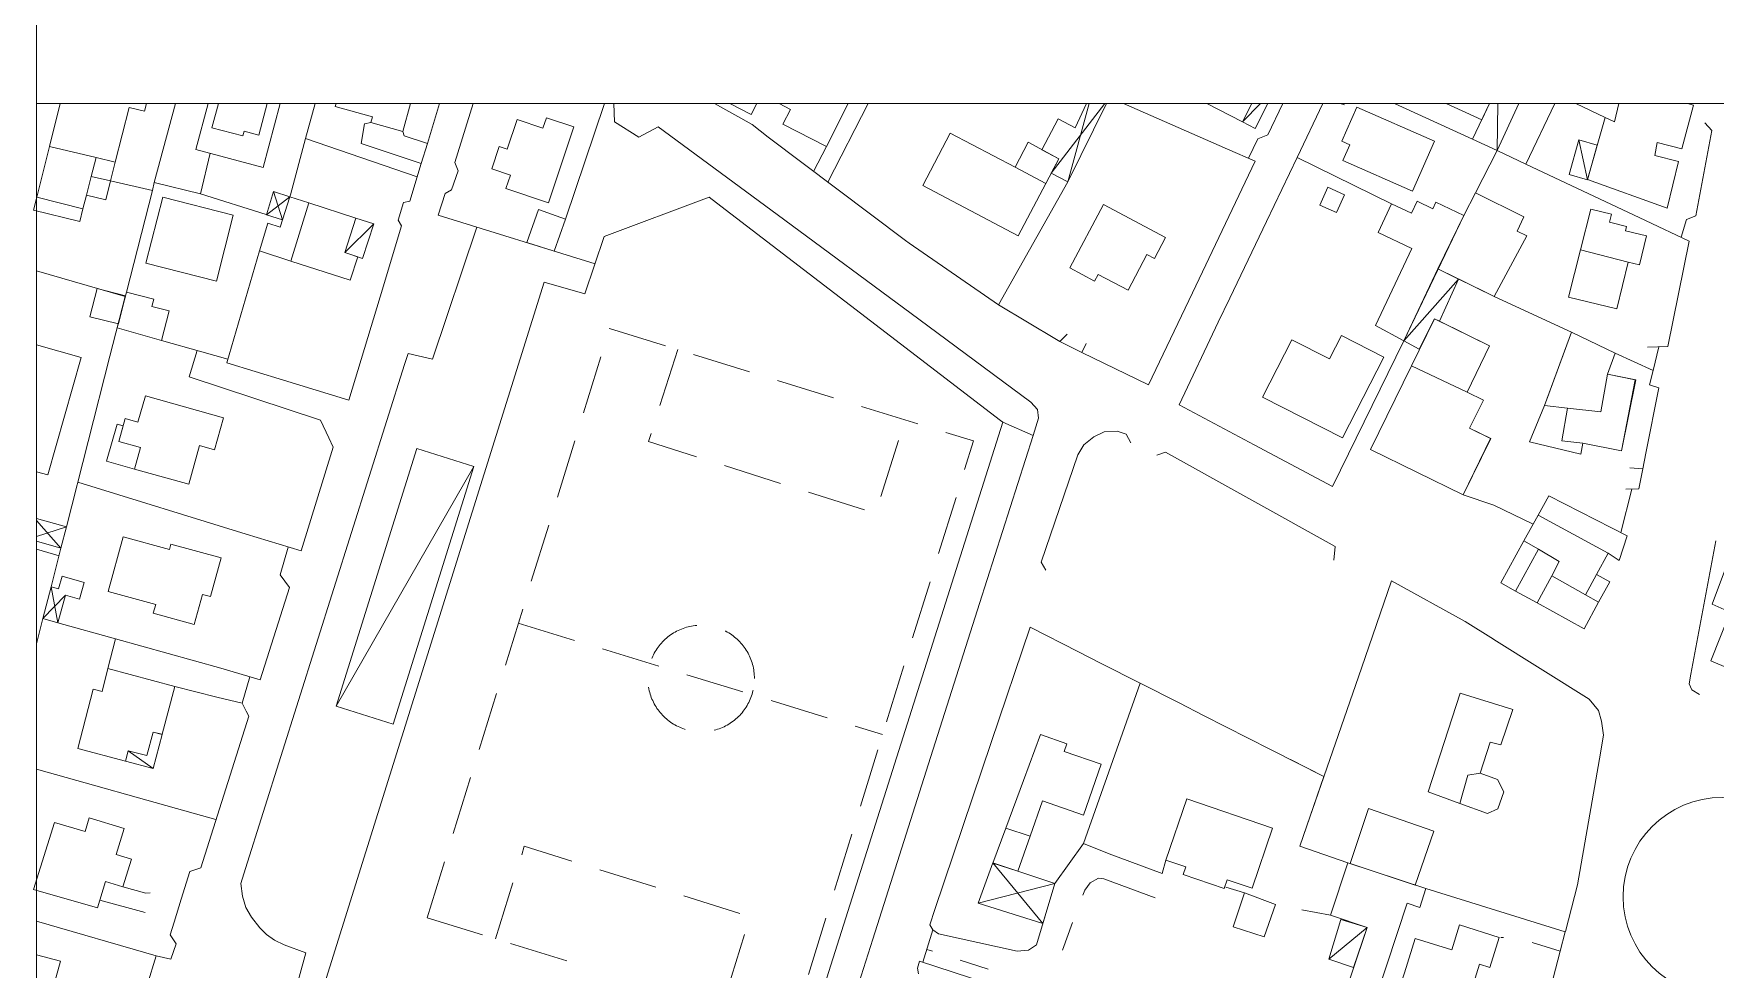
# Model space of a CAD drawing. Header units: millimetres. Extents: x 4297 to 8427, y -1478 to 1634.
# Drawn here: x 6883.4 to 7169.8, y 1024.8 to 1184.2 of the extents above; entities that cross this region are included whole.
import ezdxf

# ---------------------------------------------------------------- set-up
doc = ezdxf.new("R2010")
doc.units = ezdxf.units.MM
doc.header["$LTSCALE"] = 0.1
doc.layers.add('1_BASE', color=7, linetype='Continuous', lineweight=9)
doc.layers.add('1_CARTIGLIO', color=7, linetype='Continuous', lineweight=9)

msp = doc.modelspace()

# ---------------------------------------------------------------- linework, layer by layer
at = {"layer": '1_BASE'}
msp.add_circle((7170.95, 1037.2), 16.9, dxfattribs=at)
at = {"layer": '1_CARTIGLIO'}
for p, q in [((6883.88, 1623.55), (6883.88, 455.55)), ((6883.88, 1172.25), (7739.84, 1172.25)), ((6903.91, 1158.83, 210.89), (6907.56, 1172.25, 138.94)), ((6931.3, 1172.25), (6929.69, 1166.29)), ((6950.43, 1165.49), (6952.48, 1172.25)), ((6958.21, 1172.25), (6955.13, 1162.23)), ((6973.97, 1152.56), (6980.59, 1172.25)), ((6982.32, 1169.13), (6982.21, 1172.25)), ((6999.35, 1172.28), (7005.76, 1168.71)), ((7025.47, 1172.25), (7018.64, 1158.87)), ((7086.72, 1164.52), (7068.96, 1172.25)), ((7093.58, 1166.96), (7096.09, 1172.25)), ((7102.95, 1172.25), (7098.57, 1163.09)), ((7105.9, 1172.25), (7106.62, 1172.03)), ((7115.14, 1172.25), (7128.44, 1166.22)), ((6939.7, 1168.83, 211.35), (6939.18, 1165.49, 211.35)), ((6940.81, 1169.04, 211.37), (6939.7, 1168.83, 211.37)), ((7169.17, 1167.67), (7167.99, 1168.99)), ((6929.69, 1166.29), (6927.1, 1156.73)), ((6948.7, 1159.76), (6929.69, 1166.29)), ((6946.5, 1166.78, 211.25), (6946.24, 1167.51, 211.25)), ((6950.43, 1165.49, 211.25), (6946.5, 1166.78, 211.25)), ((6989.76, 1168.31), (6986.46, 1166.52)), ((7009.99, 1153.35), (6989.76, 1168.31)), ((7008.49, 1166.52), (7031.83, 1148.94)), ((7091.84, 1166.27), (7093.58, 1166.96)), ((7166.43, 1153.14), (7169.17, 1167.67)), ((6911.81, 1156.88, 210.95), (6913.45, 1163.79, 210.95)), ((6939.18, 1165.49, 211.29), (6949.4, 1162.08, 211.29)), ((7018.38, 1164.97), (7016.21, 1160.7)), ((7091.42, 1162.48), (7086.72, 1164.52)), ((7098.57, 1163.09), (7093.35, 1152.19)), ((7114.63, 1155.18), (7098.57, 1163.09)), ((7132.63, 1164.25), (7128.93, 1157.04)), ((6947.45, 1155.63), (6949.4, 1162.08)), ((6955.13, 1162.23), (6955.66, 1160.81)), ((7080.71, 1140.03), (7091.42, 1162.48)), ((7157.85, 1152.36), (7137.52, 1161.95)), ((6896.48, 1159.11, 210.97), (6903.63, 1157.48, 210.97)), ((6899.2, 1140.15), (6903.63, 1157.48)), ((6903.63, 1157.48, 210.89), (6903.91, 1158.83, 210.89)), ((6903.91, 1158.83, 210.94), (6911.81, 1156.88, 210.94)), ((6954.56, 1157.55), (6953.46, 1156.94)), ((7047.71, 1137.99), (7059.51, 1158.95)), ((6911.81, 1156.88), (6922.96, 1153.35)), ((6927.1, 1156.73), (6927.01, 1156.4)), ((6946.35, 1155.44), (6947.45, 1155.63)), ((6953.46, 1156.94), (6952.29, 1153.23)), ((6998.41, 1156.32), (6980.55, 1149.65)), ((7000.39, 1154.8), (6998.41, 1156.32)), ((7024.21, 1136.55), (7000.39, 1154.8)), ((6942.37, 1139.36), (6946.04, 1151.45)), ((6946.04, 1151.45), (6945.48, 1152.4)), ((6952.29, 1153.23), (6978.98, 1144.99)), ((7034.12, 1135.52), (7009.99, 1153.35)), ((7093.35, 1152.19), (7087.1, 1139.14)), ((7165.3, 1148.85), (7157.85, 1152.36)), ((7164.88, 1152.53), (7166.43, 1153.14)), ((6958.88, 1151.2), (6951.31, 1128.71)), ((6980.55, 1149.65), (6977.24, 1139.85)), ((7031.83, 1148.94), (7032.47, 1148.49)), ((7032.47, 1148.49), (7047.71, 1137.99)), ((7161.67, 1130.92), (7165.3, 1148.85)), ((6921.85, 1147.18), (6916.27, 1128.09)), ((6898.99, 1139.39), (6883.88, 1143.76)), ((6970.3, 1141.83), (6931.56, 1017.99)), ((6977.24, 1139.85), (6970.3, 1141.83)), ((7073.24, 1124.35), (7080.71, 1140.03)), ((7126.05, 1142.37), (7122.78, 1135.18)), ((7132.12, 1139.39), (7126.13, 1142.33)), ((6896.38, 1129.23), (6898.99, 1139.39)), ((6937.03, 1121.74), (6942.37, 1139.36)), ((7047.71, 1137.99), (7057.56, 1132.07)), ((7132.12, 1139.39), (7145.3, 1133.36)), ((7048.02, 1118.31), (7024.21, 1136.55)), ((7053.2, 1121.42), (7034.12, 1135.52)), ((7085.13, 1135.01), (7078.46, 1120.97)), ((7122.78, 1135.18), (7131.32, 1131.02)), ((6905.17, 1131.93), (6912.01, 1129.98)), ((6981.44, 1133.92), (6981.46, 1133.97)), ((6981.46, 1133.97), (6990.96, 1131.03)), ((7057.56, 1132.07), (7058.13, 1131.72)), ((7058.13, 1131.72), (7059.38, 1132.99)), ((7062.64, 1131.39), (7061.88, 1129.87)), ((7116.74, 1131.85), (7104.55, 1107.04)), ((7140.66, 1120.83), (7145.3, 1133.36)), ((6888.95, 1100.17), (6896.38, 1129.23)), ((6947.14, 1129.71), (6946.54, 1127.81)), ((6951.31, 1128.71), (6947.14, 1129.71)), ((6977, 1119.58), (6979.96, 1129.14)), ((6993.06, 1130.38), (6990.03, 1120.85)), ((6995.74, 1129.55), (7005.28, 1126.6)), ((7061.88, 1129.87), (7073.24, 1124.35)), ((7131.32, 1131.02), (7127.49, 1123.14)), ((7152.7, 1129.75), (7151.38, 1126.2)), ((7159.17, 1126.8), (7152.7, 1129.75)), ((7159.17, 1126.8), (7152.71, 1129.75)), ((7158.21, 1130.76), (7161.67, 1130.92)), ((6932.24, 1118.35), (6909.86, 1125.71)), ((6916.27, 1128.09), (6925.94, 1125.14)), ((6946.54, 1127.81), (6919.48, 1041.98)), ((7151.38, 1126.2), (7156.25, 1125.21)), ((7158.56, 1124.35), (7159.17, 1126.8)), ((6925.94, 1125.14), (6937.03, 1121.74)), ((7010.06, 1125.12), (7019.62, 1122.16)), ((7127.49, 1123.14), (7130.28, 1121.78)), ((7156.25, 1125.21), (7153.79, 1113.15)), ((7157.96, 1112.73), (7160.17, 1123.88)), ((7157.96, 1112.73), (7160.17, 1123.88)), ((7160.17, 1123.88), (7158.56, 1124.35)), ((7160.17, 1123.88), (7158.56, 1124.35)), ((7024.39, 1120.69), (7033.95, 1117.73)), ((7054.31, 1120.17), (7053.2, 1121.42)), ((7054.52, 1118.71), (7054.31, 1120.17)), ((7078.46, 1120.97), (7091.22, 1114.16)), ((7130.28, 1121.78), (7127.92, 1116.97)), ((7138.14, 1114.68), (7140.66, 1120.83)), ((6933.64, 1115.32), (6932.24, 1118.35)), ((7014.69, 1011.46), (7048.44, 1117.99)), ((7048.44, 1117.99), (7048.02, 1118.31)), ((7053.57, 1115.73), (7054.52, 1118.71)), ((7127.92, 1116.97), (7131.52, 1115.2)), ((6934.38, 1113.74), (6933.64, 1115.32)), ((6972.57, 1105.26), (6975.53, 1114.81)), ((6988.53, 1116.08), (6988.09, 1114.72)), ((6988.09, 1114.72), (6996.25, 1112.12)), ((7027.65, 1105.33), (7030.67, 1114.86)), ((7038.72, 1116.25), (7043.43, 1114.8)), ((7043.43, 1114.8), (7041.93, 1109.95)), ((7044.48, 1087.14), (7053.57, 1115.73)), ((7091.22, 1114.16), (7104.55, 1107.04)), ((7131.52, 1115.2), (7126.8, 1105.61)), ((7146.86, 1112.53), (7138.14, 1114.68)), ((7147.23, 1114.43), (7146.86, 1112.53)), ((7153.79, 1113.15), (7147.23, 1114.43)), ((6928.91, 1096.08), (6934.38, 1113.74)), ((7157.43, 1110.04), (7157.96, 1112.73)), ((7001.02, 1110.61), (7010.55, 1107.58)), ((7157.43, 1110.04), (7155.23, 1110.23)), ((7156.76, 1106.66), (7157.43, 1110.04)), ((7156.76, 1106.66), (7157.43, 1110.04)), ((6890.89, 1107.78), (6919.56, 1098.96)), ((7015.31, 1106.07), (7024.85, 1103.05)), ((7126.8, 1105.61), (7132.05, 1103.85)), ((7153.65, 1099.24), (7155.55, 1106.61)), ((7154.51, 1106.57), (7156.76, 1106.66)), ((7040.46, 1105.17), (7037.5, 1095.62)), ((7132.05, 1103.85), (7138.75, 1100.62)), ((7132.05, 1103.85), (7138.75, 1100.62)), ((7139.62, 1102.19), (7141.44, 1105.48)), ((7141.44, 1105.48), (7154.78, 1098.67)), ((6968.13, 1090.93), (6971.1, 1100.48)), ((7138.75, 1100.62), (7139.62, 1102.19)), ((6919.56, 1098.96), (6928.91, 1096.08)), ((7137.18, 1097.77), (7133.24, 1090.63)), ((7153.41, 1094.43), (7154.78, 1098.67)), ((7169.84, 1097.82), (7165.6, 1075.07)), ((6887.7, 1095.26), (6883.88, 1096.4)), ((6886.34, 1089.96), (6888.03, 1096.56)), ((7151.53, 1095.67), (7153.41, 1094.43)), ((6926.93, 1089.86), (6925.35, 1091.99)), ((6921.96, 1074.11), (6926.93, 1089.86)), ((7036.03, 1090.84), (7033.07, 1081.29)), ((7114.62, 1090.96), (7109.49, 1076.12)), ((7127.14, 1084.05), (7114.62, 1090.96)), ((6963.71, 1076.6), (6966.66, 1086.15)), ((7035.38, 1058.55), (7044.48, 1087.14)), ((6883.88, 1080.24), (6884.96, 1084.55)), ((6897.33, 1081.12), (6887.47, 1083.85)), ((6965.92, 1083.77), (6975.49, 1080.85)), ((6993.42, 1082.66), (6993.14, 1082.54)), ((6993.7, 1082.78), (6993.42, 1082.66)), ((6993.97, 1082.89), (6993.7, 1082.78)), ((6994.26, 1082.98), (6993.97, 1082.89)), ((6994.54, 1083.07), (6994.26, 1082.98)), ((6994.84, 1083.15), (6994.54, 1083.07)), ((6995.13, 1083.22), (6994.84, 1083.15)), ((6995.42, 1083.28), (6995.13, 1083.22)), ((6995.71, 1083.33), (6995.42, 1083.28)), ((6996.01, 1083.37), (6995.71, 1083.33)), ((6996.31, 1083.39), (6996.01, 1083.37)), ((7053.06, 1083.1), (7046.44, 1063.45)), ((7061.32, 1078.9), (7053.06, 1083.1)), ((6897.33, 1081.12, 210.63), (6896.04, 1076.04, 210.63)), ((6915.23, 1076.14, 210.63), (6897.33, 1081.12, 210.63)), ((6989.9, 1079.93), (6989.72, 1079.69)), ((6990.09, 1080.16), (6989.9, 1079.93)), ((6990.28, 1080.39), (6990.09, 1080.16)), ((6990.49, 1080.61), (6990.28, 1080.39)), ((6990.7, 1080.83), (6990.49, 1080.61)), ((6990.92, 1081.03), (6990.7, 1080.83)), ((6991.14, 1081.23), (6990.92, 1081.03)), ((6991.37, 1081.43), (6991.14, 1081.23)), ((6991.6, 1081.61), (6991.37, 1081.43)), ((6991.85, 1081.78), (6991.6, 1081.61)), ((6992.1, 1081.95), (6991.85, 1081.78)), ((6992.35, 1082.11), (6992.1, 1081.95)), ((6992.61, 1082.26), (6992.35, 1082.11)), ((6992.88, 1082.4), (6992.61, 1082.26)), ((6993.14, 1082.54), (6992.88, 1082.4)), ((7001.24, 1082.4), (7001.16, 1082.44)), ((7001.51, 1082.26), (7001.24, 1082.4)), ((7001.77, 1082.11), (7001.51, 1082.26)), ((7002.03, 1081.94), (7001.77, 1082.11)), ((7002.27, 1081.78), (7002.03, 1081.94)), ((7002.51, 1081.6), (7002.27, 1081.78)), ((7002.75, 1081.42), (7002.51, 1081.6)), ((7002.98, 1081.23), (7002.75, 1081.42)), ((7003.21, 1081.03), (7002.98, 1081.23)), ((7003.42, 1080.82), (7003.21, 1081.03)), ((7003.63, 1080.61), (7003.42, 1080.82)), ((7003.84, 1080.39), (7003.63, 1080.61)), ((7004.03, 1080.15), (7003.84, 1080.39)), ((7004.22, 1079.93), (7004.03, 1080.15)), ((7004.4, 1079.68), (7004.22, 1079.93)), ((7132.07, 1081), (7132.02, 1081.04)), ((7148.27, 1070.83), (7132.07, 1081)), ((6980.27, 1079.38), (6989.83, 1076.46)), ((6988.69, 1077.87), (6988.65, 1077.77)), ((6988.81, 1078.14), (6988.69, 1077.87)), ((6988.94, 1078.4), (6988.81, 1078.14)), ((6989.08, 1078.68), (6988.94, 1078.4)), ((6989.23, 1078.94), (6989.08, 1078.68)), ((6989.38, 1079.19), (6989.23, 1078.94)), ((6989.55, 1079.44), (6989.38, 1079.19)), ((6989.72, 1079.69), (6989.55, 1079.44)), ((7004.57, 1079.44), (7004.4, 1079.68)), ((7004.74, 1079.19), (7004.57, 1079.44)), ((7004.89, 1078.93), (7004.74, 1079.19)), ((7005.04, 1078.67), (7004.89, 1078.93)), ((7005.17, 1078.4), (7005.04, 1078.67)), ((7005.31, 1078.13), (7005.17, 1078.4)), ((7005.42, 1077.86), (7005.31, 1078.13)), ((7005.54, 1077.58), (7005.42, 1077.86)), ((7005.64, 1077.3), (7005.54, 1077.58)), ((7005.74, 1077.01), (7005.64, 1077.3)), ((7005.81, 1076.72), (7005.74, 1077.01)), ((7078.44, 1070.19), (7065.18, 1076.93)), ((6915.23, 1076.14), (6921.96, 1074.11)), ((6994.61, 1074.99), (7004.17, 1072.07)), ((7005.89, 1076.43), (7005.81, 1076.72)), ((7005.96, 1076.14), (7005.89, 1076.43)), ((7006.01, 1075.84), (7005.96, 1076.14)), ((7006.05, 1075.55), (7006.01, 1075.84)), ((7006.09, 1075.24), (7006.05, 1075.55)), ((7006.11, 1074.95), (7006.09, 1075.24)), ((7006.13, 1074.65), (7006.11, 1074.95)), ((7006.13, 1074.35), (7006.13, 1074.65)), ((7031.59, 1076.51), (7028.63, 1066.96)), ((7109.49, 1076.12), (7099.71, 1047.76)), ((7165.6, 1075.07), (7165.3, 1073.44)), ((6907.42, 1073, 210.63), (6914.59, 1071.17, 210.63)), ((6914.59, 1071.17), (6918.87, 1070.13)), ((6959.27, 1062.27), (6962.23, 1071.82)), ((6988.1, 1072.87), (6988.1, 1072.87)), ((6988.1, 1072.87), (6988.16, 1072.57)), ((6988.16, 1072.57), (6988.22, 1072.28)), ((6988.22, 1072.28), (6988.29, 1071.99)), ((6988.29, 1071.99), (6988.38, 1071.7)), ((6988.38, 1071.7), (6988.47, 1071.41)), ((6988.47, 1071.41), (6988.57, 1071.13)), ((6988.57, 1071.13), (6988.68, 1070.86)), ((7005.53, 1071.11), (7005.63, 1071.39)), ((7005.63, 1071.39), (7005.73, 1071.67)), ((7005.73, 1071.67), (7005.81, 1071.96)), ((7005.81, 1071.96), (7005.88, 1072.25)), ((7005.88, 1072.25), (7005.91, 1072.35)), ((7165.3, 1073.44), (7165.75, 1072.4)), ((7165.75, 1072.4), (7167.06, 1071.65)), ((6919.56, 1068.78), (6918.87, 1070.13)), ((6928.5, 1070.58), (6919.48, 1041.98)), ((6920, 1067.94), (6919.56, 1068.78)), ((6988.68, 1070.86), (6988.81, 1070.58)), ((6988.81, 1070.58), (6988.93, 1070.31)), ((6988.93, 1070.31), (6989.07, 1070.04)), ((6989.07, 1070.04), (6989.22, 1069.78)), ((6989.22, 1069.78), (6989.37, 1069.52)), ((6989.37, 1069.52), (6989.53, 1069.27)), ((6989.53, 1069.27), (6989.71, 1069.03)), ((6989.71, 1069.03), (6989.88, 1068.78)), ((6989.88, 1068.78), (6990.08, 1068.55)), ((6990.08, 1068.55), (6990.28, 1068.32)), ((6990.28, 1068.32), (6990.47, 1068.11)), ((7003.62, 1068.08), (7003.82, 1068.3)), ((7003.82, 1068.3), (7004.02, 1068.53)), ((7004.02, 1068.53), (7004.21, 1068.77)), ((7004.21, 1068.77), (7004.38, 1069)), ((7004.38, 1069), (7004.56, 1069.24)), ((7004.56, 1069.24), (7004.73, 1069.49)), ((7004.73, 1069.49), (7004.88, 1069.76)), ((7004.88, 1069.76), (7005.03, 1070.02)), ((7005.03, 1070.02), (7005.17, 1070.28)), ((7005.17, 1070.28), (7005.3, 1070.55)), ((7005.3, 1070.55), (7005.42, 1070.83)), ((7005.42, 1070.83), (7005.53, 1071.11)), ((7008.96, 1070.6), (7018.52, 1067.68)), ((7149.88, 1068.88), (7148.27, 1070.83)), ((7150.36, 1067.06), (7149.88, 1068.88)), ((6911.83, 1042.12), (6920, 1067.94)), ((6990.47, 1068.11), (6990.68, 1067.89)), ((6990.68, 1067.89), (6990.9, 1067.68)), ((6990.9, 1067.68), (6991.13, 1067.48)), ((6991.13, 1067.48), (6991.35, 1067.29)), ((6991.35, 1067.29), (6991.6, 1067.11)), ((6991.6, 1067.11), (6991.84, 1066.93)), ((6991.84, 1066.93), (6992.08, 1066.76)), ((6992.08, 1066.76), (6992.34, 1066.6)), ((6992.34, 1066.6), (6992.6, 1066.45)), ((6992.6, 1066.45), (6992.86, 1066.3)), ((6992.86, 1066.3), (6993.13, 1066.17)), ((6993.13, 1066.17), (6993.4, 1066.05)), ((6993.4, 1066.05), (6993.67, 1065.93)), ((6993.67, 1065.93), (6993.96, 1065.82)), ((6993.96, 1065.82), (6994.24, 1065.73)), ((6994.24, 1065.73), (6994.34, 1065.69)), ((6999.27, 1065.55), (6999.56, 1065.63)), ((6999.56, 1065.63), (6999.85, 1065.71)), ((6999.85, 1065.71), (7000.13, 1065.81)), ((7000.13, 1065.81), (7000.41, 1065.92)), ((7000.41, 1065.92), (7000.69, 1066.03)), ((7000.69, 1066.03), (7000.96, 1066.15)), ((7000.96, 1066.15), (7001.23, 1066.29)), ((7001.23, 1066.29), (7001.49, 1066.43)), ((7001.49, 1066.43), (7001.75, 1066.58)), ((7001.75, 1066.58), (7002.01, 1066.74)), ((7002.01, 1066.74), (7002.25, 1066.91)), ((7002.25, 1066.91), (7002.5, 1067.08)), ((7002.5, 1067.08), (7002.74, 1067.27)), ((7002.74, 1067.27), (7002.96, 1067.46)), ((7002.96, 1067.46), (7003.19, 1067.66)), ((7003.19, 1067.66), (7003.41, 1067.87)), ((7003.41, 1067.87), (7003.62, 1068.08)), ((7023.3, 1066.21), (7027.96, 1064.79)), ((7094.02, 1062.27), (7082.6, 1068.08)), ((7150.71, 1064.69), (7150.36, 1067.06)), ((7046.44, 1063.45), (7036.86, 1035.02)), ((7150.02, 1060.68), (7150.71, 1064.69)), ((7027.16, 1062.18), (7024.21, 1052.63)), ((7103.1, 1057.65), (7097.42, 1060.54)), ((7146.31, 1039.21), (7150.02, 1060.68)), ((6883.88, 1058.94), (6910.95, 1051.33)), ((6954.84, 1047.94), (6957.79, 1057.49)), ((7026.29, 1029.96), (7035.38, 1058.55)), ((7103.12, 1057.64), (7099.03, 1045.8)), ((6910.95, 1051.33), (6914.43, 1050.35)), ((6966.49, 1044.34), (6966.94, 1045.8)), ((6966.94, 1045.8), (6975.03, 1043.27)), ((7022.73, 1047.85), (7019.78, 1038.3)), ((7066.56, 1044.49), (7062.16, 1046.23)), ((7099.03, 1045.8), (7107.21, 1042.98)), ((6950.4, 1033.61), (6953.35, 1043.16)), ((7075.54, 1041.12, 210.69), (7066.56, 1044.49, 210.69)), ((7076.17, 1043.4, 210.7), (7075.54, 1041.12, 210.7)), ((6909.97, 1041.48), (6911.83, 1042.12)), ((6919.48, 1041.98), (6918.68, 1039.45)), ((6979.8, 1041.78), (6989.35, 1038.81)), ((7064.75, 1040.36), (7063.28, 1039.54)), ((7065.63, 1040.26), (7064.75, 1040.36)), ((6902.46, 1037.79, 210.2), (6898.55, 1038.86, 210.2)), ((6903.25, 1037.87, 210.2), (6902.46, 1037.79, 210.2)), ((6918.68, 1039.45), (6918.97, 1037.26)), ((6918.97, 1037.26), (6919.49, 1035.37)), ((6962.02, 1030.02), (6964.99, 1039.57)), ((6994.12, 1037.32), (7003.67, 1034.34)), ((7054.17, 1028.99), (7057.31, 1039.42)), ((7062.37, 1038.33), (7062.05, 1037.48)), ((7063.28, 1039.54), (7062.37, 1038.33)), ((7089.58, 1037.88, 210.7), (7086.42, 1038.83, 210.7)), ((7120.49, 1038.57), (7144.22, 1031.21)), ((7144.24, 1031.26), (7146.31, 1039.21)), ((6894.63, 1036.61, 210.07), (6902.39, 1034.49, 210.07)), ((6907.29, 1032.84), (6908.5, 1036.76)), ((6919.49, 1035.37), (6920.46, 1033.71)), ((7036.86, 1035.02), (7035.99, 1032.43)), ((7104.24, 1034.03), (7099.33, 1034.98)), ((6883.88, 1033.02), (6904.26, 1027.1)), ((6906.62, 1030.68), (6907.29, 1032.84)), ((6920.46, 1033.71), (6921.88, 1031.92)), ((6921.88, 1031.92), (6923.03, 1030.73)), ((6959.83, 1030.69), (6950.4, 1033.61)), ((7018.3, 1033.52), (7015.34, 1023.97)), ((7035.99, 1032.43), (7036.5, 1031.54)), ((7036.5, 1031.54), (7037.46, 1030.88)), ((7060.31, 1032.79), (7058.58, 1028.1)), ((6907.64, 1029.15), (6906.62, 1030.68)), ((6906.76, 1026.56), (6907.64, 1029.15)), ((6923.03, 1030.73), (6924.38, 1029.81)), ((6924.38, 1029.81), (6926.03, 1028.99)), ((6926.03, 1028.99), (6929.73, 1027.66)), ((6974.16, 1026.26), (6964.6, 1029.21)), ((7004.44, 1030.76), (7001.46, 1021.21)), ((7021.61, 1015.25), (7026.29, 1029.96)), ((7036.43, 1027.92), (7035.47, 1028.23)), ((7037.46, 1030.88), (7050.86, 1027.93)), ((7052.8, 1028.1), (7054.17, 1028.99)), ((7133.7, 1030.25), (7133.24, 1030.26)), ((7143.36, 1027.93), (7138.57, 1029.37)), ((6902.73, 1022.15), (6904.26, 1027.1)), ((6904.26, 1027.1), (6906.76, 1026.56)), ((6929.73, 1027.66), (6926.37, 1015.49)), ((7034.22, 1026.23), (7033.88, 1025.03)), ((7054.38, 1019.62), (7034.22, 1026.23)), ((7045.95, 1024.86), (7041.19, 1026.39)), ((7050.86, 1027.93), (7052.8, 1028.1)), ((7138.68, 1010.04), (7143.36, 1027.93)), ((7033.88, 1025.03), (7034.06, 1024.04))]:
    msp.add_line(p, q, dxfattribs=at)
for points in [[(6887.92, 1172.25), (6886.09, 1164.94), (6894.02, 1163.05), (6897.28, 1162.27), (6899.62, 1171.62)], [(6899.62, 1171.62), (6902.27, 1170.95), (6902.59, 1172.25)], [(6913.08, 1172.25), (6910.99, 1164.45), (6922.44, 1161.38)], [(6913.73, 1168.13), (6918.99, 1166.74), (6919.21, 1167.57), (6921.72, 1166.9), (6923.15, 1172.25)], [(6914.86, 1172.25), (6913.73, 1168.13)], [(6922.44, 1161.38), (6925.35, 1172.25)], [(6934.89, 1172.25), (6934.75, 1171.75), (6941.07, 1170), (6940.81, 1169.04), (6946.24, 1167.51), (6947.58, 1172.25)], [(7006.53, 1172.25), (7005.59, 1170.39), (7001.94, 1172.25)], [(7022.11, 1172.25), (7018.38, 1164.97), (7010.98, 1168.75), (7012.27, 1171.28), (7010.36, 1172.25)], [(7066.08, 1172.25), (7059.51, 1158.95), (7056.68, 1160.43), (7057.96, 1162.86), (7055.09, 1164.41), (7057.85, 1169.67), (7060.74, 1168.15), (7062.7, 1172.25)], [(7056.68, 1160.43), (7065.79, 1172.25)], [(7059.51, 1158.95), (7063.16, 1172.25)], [(7083.16, 1172.25), (7089.27, 1169.14), (7090.86, 1172.25)], [(7092.34, 1172.25), (7089.27, 1169.14)], [(7089.27, 1169.14), (7091.42, 1168.03), (7093.56, 1172.25)], [(7090.86, 1172.25), (7089.27, 1169.14)], [(7108.74, 1171.64), (7106.18, 1165.84), (7107.53, 1165.24), (7106.35, 1162.56), (7118.21, 1157.36), (7121.93, 1165.84), (7108.74, 1171.64)], [(7123.91, 1172.25), (7129.99, 1169.47)], [(7132.63, 1164.25), (7128.44, 1166.22), (7131.32, 1172.25)], [(7129.99, 1169.47), (7131.32, 1172.25)], [(7132.72, 1172.25), (7132.63, 1164.25)], [(7132.63, 1164.25), (7137.52, 1161.95), (7142.41, 1172.25)], [(7136.28, 1172.25), (7132.63, 1164.25)], [(7136.28, 1172.25), (7132.63, 1164.25)], [(7146.03, 1172.25), (7151.02, 1169.89), (7152.57, 1169.13), (7153.31, 1172.25)], [(7153.31, 1172.25), (7152.57, 1169.13), (7151.02, 1169.89), (7148, 1159.31), (7161.54, 1154.43)], [(7161.54, 1154.43), (7163.47, 1162.4), (7159.45, 1163.42), (7159.89, 1165.66), (7164.04, 1164.53), (7166.07, 1171.99), (7165.02, 1172.25)], [(6971.08, 1155.35), (6963.81, 1157.79), (6964.59, 1160.09), (6961.39, 1161.16), (6962.65, 1164.93), (6964.01, 1164.48), (6965.71, 1169.57), (6970.11, 1168.09), (6970.7, 1169.84), (6975.37, 1168.3), (6971.08, 1155.35)], [(6986.46, 1166.52), (6982.32, 1169.13)], [(7008.49, 1166.52), (7005.76, 1168.71)], [(7034.81, 1158.31), (7039.48, 1167.23), (7050.53, 1161.44), (7055.76, 1158.67), (7051.07, 1149.76), (7034.81, 1158.31)], [(7057.96, 1162.86), (7055.76, 1158.67), (7050.53, 1161.44), (7052.75, 1165.67), (7057.96, 1162.86)], [(7090.28, 1162.97), (7091.84, 1166.27)], [(7147.99, 1159.29), (7144.87, 1160.18), (7146.55, 1166.07), (7149.67, 1165.18), (7147.99, 1159.29)], [(7146.55, 1166.07), (7147.99, 1159.29)], [(6894.02, 1163.05), (6893.2, 1159.85), (6892.39, 1156.69), (6891.78, 1154.32), (6883.93, 1156.33), (6886.09, 1164.94), (6894.02, 1163.05)], [(6893.2, 1159.85), (6896.48, 1159.11), (6897.28, 1162.27), (6894.02, 1163.05), (6893.2, 1159.85)], [(6950.43, 1165.49), (6949.4, 1162.08)], [(6955.66, 1160.81), (6954.56, 1157.55)], [(6896.48, 1159.11), (6893.2, 1159.85), (6892.39, 1156.69), (6895.67, 1155.87), (6896.48, 1159.11)], [(6923.03, 1153.33), (6925.78, 1152.46), (6927.01, 1156.4), (6924.24, 1157.3), (6923.03, 1153.33)], [(6925.78, 1152.46), (6924.24, 1157.3)], [(7103.77, 1158.01), (7102.42, 1154.98), (7105.26, 1153.72), (7106.6, 1156.74), (7103.77, 1158.01)], [(6891.23, 1152.16), (6891.78, 1154.32), (6883.93, 1156.33), (6883.38, 1154.13), (6891.23, 1152.16)], [(6902.5, 1145.07), (6905.38, 1156.3), (6917.38, 1153.23), (6914.5, 1141.99), (6902.5, 1145.07)], [(6921.85, 1147.17), (6923.25, 1151.89), (6925.38, 1151.2), (6927.01, 1156.4), (6930.26, 1155.35), (6927.19, 1145.45), (6921.85, 1147.17)], [(6927.01, 1156.4), (6923.03, 1153.33)], [(6927.19, 1145.45), (6930.26, 1155.35), (6938.25, 1152.76), (6936.36, 1146.92), (6938.56, 1146.17), (6937.28, 1142.18), (6927.19, 1145.45)], [(6946.35, 1155.44), (6945.48, 1152.4)], [(6967.36, 1148.58), (6972.04, 1147.14), (6973.97, 1152.56), (6969.35, 1154.2), (6967.36, 1148.58)], [(7059.83, 1144.3), (7064.07, 1142.04), (7064.68, 1143.18), (7069.76, 1140.5), (7072.95, 1146.55), (7074.24, 1145.87), (7076.15, 1149.47), (7065.56, 1155.09), (7059.83, 1144.3)], [(7111.88, 1134.47), (7116.74, 1131.85), (7126.96, 1153.2), (7122.17, 1155.47), (7121.65, 1154.36), (7118.98, 1155.62), (7118.02, 1153.58), (7114.63, 1155.17), (7112.34, 1150.31), (7118.08, 1147.6), (7111.88, 1134.47)], [(7122.54, 1144.1), (7132.12, 1139.39), (7137.66, 1149.75), (7136, 1150.56), (7137.14, 1152.95), (7128.93, 1157.04), (7126.96, 1153.2), (7122.54, 1144.1)], [(7154.94, 1145.27), (7156.84, 1144.79), (7158.03, 1149.74), (7154.47, 1150.59), (7154.65, 1151.33), (7151.73, 1152.06), (7152.06, 1153.41), (7148.54, 1154.3), (7146.78, 1147.34), (7154.94, 1145.27)], [(6936.36, 1146.92), (6939.38, 1145.89), (6941.34, 1151.76), (6938.25, 1152.76), (6936.36, 1146.92)], [(6941.34, 1151.76), (6936.36, 1146.92)], [(7163.95, 1149.49), (7164.88, 1152.53)], [(7153.01, 1137.31), (7154.94, 1145.27), (7146.78, 1147.34), (7144.76, 1139.31), (7153.01, 1137.31)], [(7116.74, 1131.85), (7119.36, 1130.44), (7121.95, 1135.58), (7122.78, 1135.18), (7126.05, 1142.37), (7122.54, 1144.1), (7116.74, 1131.85)], [(6892.94, 1135.92), (6897.81, 1134.77), (6899.03, 1139.53), (6894.19, 1140.78), (6892.94, 1135.92)], [(6897.63, 1134.08), (6905.17, 1131.93), (6906.47, 1136.98), (6903.52, 1137.73), (6903.83, 1138.96), (6899.2, 1140.15), (6897.63, 1134.08)], [(7126.05, 1142.37), (7116.74, 1131.85)], [(7085.13, 1135.01), (7087.1, 1139.14)], [(7118.03, 1127.58), (7121.95, 1135.58), (7131.32, 1131.02), (7127.49, 1123.14), (7118.03, 1127.58)], [(7061.88, 1129.87), (7058.13, 1131.72)], [(7092.66, 1122.26), (7097.66, 1132.05), (7104.04, 1128.79), (7106.08, 1132.78), (7113.3, 1129.1), (7106.25, 1115.32), (7092.66, 1122.26)], [(7145.3, 1133.36), (7152.7, 1129.75), (7151.38, 1126.2), (7150.25, 1119.78), (7144.59, 1120.4), (7140.66, 1120.83), (7141.04, 1121.77), (7145.3, 1133.36)], [(6883.88, 1109.55), (6885.78, 1109.01), (6891.48, 1129.04), (6883.88, 1131.2)], [(6911.25, 1130.19), (6909.86, 1125.71)], [(6916.45, 1128.71), (6912.01, 1129.98)], [(7160.17, 1130.84), (7159.17, 1126.8)], [(7111.04, 1113.33), (7118.03, 1127.58), (7127.49, 1123.14), (7130.28, 1121.78), (7127.92, 1116.97), (7131.5, 1115.21), (7126.8, 1105.61), (7111.04, 1113.33)], [(7147.21, 1114.43), (7143.63, 1114.83), (7144.59, 1120.4), (7150.25, 1119.78), (7151.38, 1126.2), (7156.13, 1125.23), (7153.79, 1113.15), (7147.21, 1114.43)], [(7158.56, 1124.35), (7159.17, 1126.8)], [(6902.42, 1122.49), (6901.15, 1118.01), (6898.98, 1118.62), (6897.88, 1114.74), (6901.55, 1113.71), (6900.57, 1110.02), (6909.78, 1107.43), (6911.62, 1114.01), (6914.16, 1113.3), (6915.69, 1118.77), (6902.42, 1122.49)], [(7143.63, 1114.83), (7147.21, 1114.43), (7146.86, 1112.53), (7138.14, 1114.68), (7140.66, 1120.83), (7144.59, 1120.4), (7143.63, 1114.83)], [(6900.58, 1110.01), (6895.79, 1111.36), (6897.59, 1117.68), (6898.63, 1117.39), (6897.88, 1114.74), (6901.55, 1113.7), (6900.58, 1110.01)], [(7048.44, 1117.99), (7053.57, 1115.73)], [(7055.74, 1092.81), (7054.98, 1094.14), (7061.21, 1112.43), (7062.23, 1114.15), (7063.92, 1115.5), (7065.7, 1116.37), (7067.91, 1116.45), (7069.42, 1115.99), (7070.21, 1114.49)], [(6934.91, 1069.62), (6944.63, 1066.58), (6958.35, 1110.46), (6948.61, 1113.5), (6934.91, 1069.62)], [(7074.66, 1112.37), (7076.11, 1112.92), (7105.03, 1096.86), (7104.8, 1094.49)], [(7157.43, 1110.04), (7157.96, 1112.73)], [(6958.35, 1110.46), (6934.91, 1069.62)], [(7153.65, 1099.24), (7155.55, 1106.59)], [(6883.88, 1101.58), (6888.95, 1100.17), (6888.03, 1096.56), (6883.88, 1097.72)], [(6883.88, 1101.28), (6888.03, 1096.56)], [(6888.95, 1100.17), (6883.88, 1098.54)], [(7151.53, 1095.67), (7149.56, 1092.06), (7147.66, 1088.62), (7141.93, 1091.84), (7143.2, 1094.27), (7139.67, 1096.4), (7137.18, 1097.77), (7139.62, 1102.19), (7151.53, 1095.67)], [(6898.6, 1098.46), (6896.08, 1089.15), (6904.16, 1086.97), (6903.75, 1085.46), (6910.74, 1083.57), (6912.13, 1088.68), (6913.5, 1088.31), (6915.3, 1094.89), (6906.74, 1097.23), (6906.49, 1096.33), (6898.6, 1098.46)], [(6926.75, 1096.74), (6925.35, 1091.99)], [(7139.67, 1096.4), (7143.2, 1094.27), (7141.93, 1091.84), (7139.42, 1087.23), (7135.76, 1089.24), (7139.67, 1096.4)], [(6884.96, 1084.55), (6887.47, 1083.85), (6888.81, 1088.54), (6891.18, 1087.87), (6891.99, 1090.71), (6888.24, 1091.78), (6887.62, 1089.6), (6886.34, 1089.96), (6884.96, 1084.55)], [(7139.42, 1087.23), (7141.93, 1091.84), (7147.66, 1088.62), (7149.89, 1087.36), (7147.41, 1082.83), (7139.42, 1087.23)], [(7149.56, 1092.06), (7151.79, 1090.83), (7149.89, 1087.36), (7147.66, 1088.62), (7149.56, 1092.06)], [(7177.57, 1089.97), (7172.05, 1076.06), (7169.01, 1077.38), (7172.32, 1085.67), (7169.24, 1087.03), (7171.35, 1092.61), (7177.57, 1089.97)], [(6888.81, 1088.54), (6884.96, 1084.55)], [(6887.47, 1083.85), (6886.34, 1089.96)], [(7135.76, 1089.24), (7133.24, 1090.63)], [(7127.14, 1084.05), (7132.02, 1081.04)], [(7065.18, 1076.93), (7061.32, 1078.9)], [(6890.88, 1062.41), (6893.52, 1072.53), (6895.05, 1072.13), (6896.04, 1076.05), (6907.42, 1073), (6905.27, 1064.85), (6903.71, 1065.23), (6902.67, 1061.23), (6899.49, 1062.06), (6899, 1060.26), (6890.88, 1062.41)], [(6920.21, 1074.64), (6918.87, 1070.13)], [(7057.31, 1039.42), (7062.16, 1046.23), (7071.81, 1073.56)], [(7126.32, 1071.86), (7135.3, 1069.06), (7133.24, 1063.05), (7131.45, 1063.52), (7129.73, 1058.26), (7127.6, 1057.9), (7126.24, 1053.08), (7120.88, 1055.05), (7126.32, 1071.86)], [(7082.6, 1068.08), (7078.44, 1070.19)], [(6899.02, 1060.26), (6903.72, 1059.01), (6905.26, 1064.83), (6903.71, 1065.23), (6902.67, 1061.23), (6899.49, 1062.06), (6899.02, 1060.26)], [(7065.19, 1059.75), (7058.9, 1061.93), (7059.35, 1063.22), (7054.83, 1064.81), (7051.94, 1057)], [(6899.49, 1062.06), (6903.72, 1059.01)], [(7055.19, 1053.54), (7055.19, 1053.54), (7062.17, 1051.08), (7065.19, 1059.75)], [(7103.12, 1057.64), (7094.02, 1062.27)], [(7051.94, 1057), (7051.94, 1057), (7048.95, 1048.87)], [(7126.24, 1053.08), (7130.97, 1051.35), (7132.72, 1052.18), (7133.78, 1055.06), (7132.67, 1057.18), (7129.73, 1058.26), (7127.6, 1057.9), (7126.24, 1053.08)], [(7048.95, 1048.87), (7053.08, 1047.49), (7055.19, 1053.54)], [(7076.17, 1043.4), (7079.74, 1053.84), (7094.38, 1048.85), (7090.89, 1038.62), (7086.63, 1040.08), (7086.13, 1038.6), (7079.15, 1040.96), (7079.59, 1042.26), (7076.17, 1043.4)], [(7107.58, 1042.85), (7110.73, 1052.19), (7121.81, 1048.38), (7118.67, 1039.17), (7107.58, 1042.85)], [(6883.38, 1038.41), (6894.23, 1035.29), (6895.61, 1039.77), (6898.55, 1038.86), (6900.02, 1043.58), (6897.44, 1044.38), (6898.81, 1048.8), (6892.85, 1050.64), (6892.13, 1048.32), (6886.91, 1049.82), (6883.38, 1038.41)], [(7046.75, 1042.93), (7050.99, 1041.52), (7053.08, 1047.49), (7048.95, 1048.87), (7046.75, 1042.93)], [(7046.75, 1042.94), (7044.21, 1036.07), (7055.24, 1032.62), (7057.31, 1039.42), (7050.99, 1041.53), (7046.75, 1042.94)], [(7055.24, 1032.62), (7046.75, 1042.94)], [(7110.37, 1015.09), (7105.38, 1016.75), (7110.46, 1031.96), (7104.24, 1034.03), (7107.21, 1042.98), (7120.49, 1038.57), (7119.42, 1035.37), (7117.31, 1036.08), (7110.37, 1015.09)], [(6909.97, 1041.48), (6908.5, 1036.76)], [(7065.63, 1040.26), (7074.4, 1036.99)], [(7057.31, 1039.42), (7044.21, 1036.07)], [(7087.67, 1032.04), (7089.58, 1037.88), (7094.84, 1035.84), (7092.92, 1030.38), (7087.67, 1032.04)], [(7036.5, 1031.54), (7034.79, 1026.04)], [(7110.46, 1031.96), (7105.97, 1033.33), (7103.96, 1026.54), (7108.17, 1025.14), (7110.46, 1031.96)], [(7103.96, 1026.54), (7110.46, 1031.96)], [(7129.6, 1025.68), (7131.38, 1025.12), (7132.98, 1030.27), (7126.21, 1032.38), (7124.9, 1028.16), (7118.63, 1030.1), (7116.81, 1024.24), (7114.85, 1018.34), (7122.48, 1015.96), (7121.1, 1011.52), (7126.24, 1009.81), (7127.88, 1014.6), (7126.31, 1015.09), (7129.6, 1025.68)], [(7144.22, 1031.21), (7143.36, 1027.93)], [(6883.88, 1027.32), (6887.93, 1026.21), (6886.19, 1019.85), (6885.16, 1020.14), (6883.96, 1015.83), (6895.71, 1012.55), (6893.24, 1003.67), (6883.88, 1006.27)]]:
    msp.add_lwpolyline(points, dxfattribs=at)

doc.saveas('drawing.dxf')
